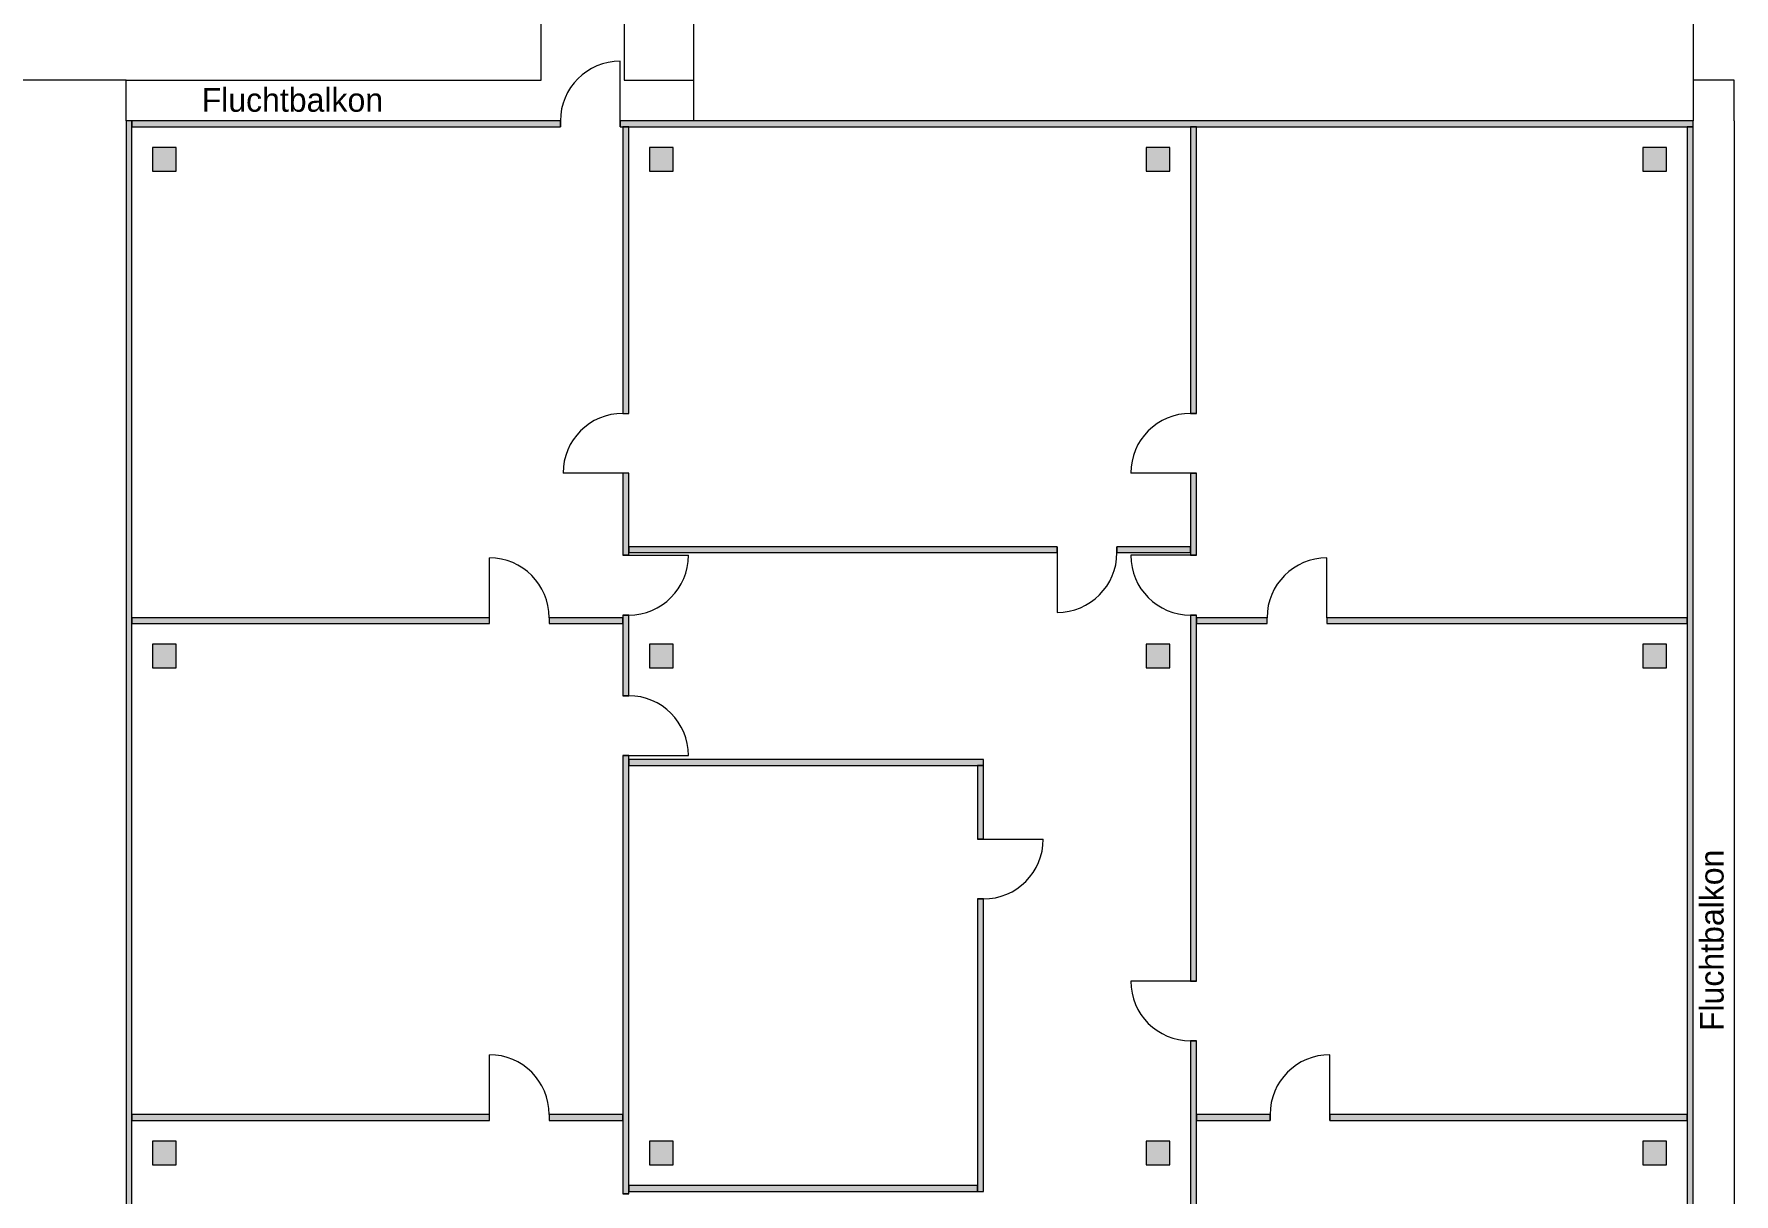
# Model space of a CAD drawing. Header units: inches. Extents: x 33931 to 204452, y 8264 to 159539.
# Drawn here: x 134395 to 163141, y 83819 to 103434 of the extents above; entities that cross this region are included whole.
import ezdxf

# ---------------------------------------------------------------- set-up
doc = ezdxf.new("R2010")
doc.units = ezdxf.units.IN
doc.header["$LTSCALE"] = 200
doc.header["$MEASUREMENT"] = 0
for name, pattern in [('AUSGEZOGEN', [0]), ('Standardmuster', [0]), ('Volllinie', [0])]:
    doc.linetypes.add(name, pattern=pattern)
doc.layers.add('Grundebene', color=7, linetype='Continuous')
doc.styles.add('ARIAL', font='arial.ttf', dxfattribs={"height": 0.2})

# ---------------------------------------------------------------- blocks, each defined once
blk = doc.blocks.new('COMPLEXOBJECT_5-3427')
at = {"layer": 'Grundebene', "color": 18, "linetype": 'AUSGEZOGEN', "lineweight": 13, "true_color": 0x000000}
for points in [[(136050.957615, 101863.75), (143295.957615, 101863.75), (143295.957615, 101963.75), (136050.957615, 101963.75), (136050.957615, 101863.75)], [(162450.957615, 101963.75), (144305.957615, 101963.75), (144305.957615, 101863.75), (162450.957615, 101863.75), (162450.957615, 101963.75)]]:
    blk.add_lwpolyline(points, dxfattribs=at)
blk = doc.blocks.new('COMPLEXOBJECT_6-342E')
at = {"layer": 'Grundebene', "color": 18, "linetype": 'AUSGEZOGEN', "lineweight": 13, "true_color": 0x000000}
for points in [[(144350.957615, 97018.75), (144450.957615, 97018.75), (144450.957615, 101863.75), (144350.957615, 101863.75), (144350.957615, 97018.75)], [(144350.957615, 96008.75), (144350.957615, 94618.75), (144450.957615, 94618.75), (144450.957615, 96008.75), (144350.957615, 96008.75)], [(144350.957615, 93608.75), (144350.957615, 92243.75), (144450.957615, 92243.75), (144450.957615, 93608.75), (144350.957615, 93608.75)], [(144350.957615, 83818.75), (144450.957615, 83818.75), (144450.957615, 91233.75), (144350.957615, 91233.75), (144350.957615, 83818.75)], [(144350.957615, 82808.75), (144350.957615, 67063.75), (144450.957615, 67063.75), (144450.957615, 82808.75), (144350.957615, 82808.75)]]:
    blk.add_lwpolyline(points, dxfattribs=at)
blk = doc.blocks.new('COMPLEXOBJECT_21-3499')
at = {"layer": 'Grundebene', "color": 18, "linetype": 'AUSGEZOGEN', "lineweight": 13, "true_color": 0x000000}
for points in [[(153950.957615, 101863.75), (153950.957615, 97018.75), (154050.957615, 97018.75), (154050.957615, 101863.75), (153950.957615, 101863.75)], [(153950.957615, 96008.75), (153950.957615, 94618.75), (154050.957615, 94618.75), (154050.957615, 96008.75), (153950.957615, 96008.75)], [(153950.957615, 93608.75), (153950.957615, 87418.75), (154050.957615, 87418.75), (154050.957615, 93608.75), (153950.957615, 93608.75)], [(153950.957615, 86408.75), (153950.957615, 79018.75), (154050.957615, 79018.75), (154050.957615, 86408.75), (153950.957615, 86408.75)], [(154050.957615, 75418.75), (154050.957615, 78008.75), (153950.957615, 78008.75), (153950.957615, 75418.75), (154050.957615, 75418.75)], [(153950.957615, 74408.75), (153950.957615, 72993.75), (154050.957615, 72993.75), (154050.957615, 74408.75), (153950.957615, 74408.75)], [(153950.957615, 71983.75), (153950.957615, 70618.75), (154050.957615, 70618.75), (154050.957615, 71983.75), (153950.957615, 71983.75)], [(154050.957615, 67134.46068), (154050.957615, 69608.75), (153950.957615, 69608.75), (153950.957615, 67093.03932), (154050.957615, 67134.46068)]]:
    blk.add_lwpolyline(points, dxfattribs=at)
blk = doc.blocks.new('COMPLEXOBJECT_23-34A8')
at = {"layer": 'Grundebene', "color": 18, "linetype": 'AUSGEZOGEN', "lineweight": 13, "true_color": 0x000000}
for points in [[(144450.957615, 94663.75), (151695.957615, 94663.75), (151695.957615, 94763.75), (144450.957615, 94763.75), (144450.957615, 94663.75)], [(153950.957615, 94763.75), (152705.957615, 94763.75), (152705.957615, 94663.75), (153950.957615, 94663.75), (153950.957615, 94763.75)]]:
    blk.add_lwpolyline(points, dxfattribs=at)
blk = doc.blocks.new('COMPLEXOBJECT_27-34BD')
at = {"layer": 'Grundebene', "color": 18, "linetype": 'AUSGEZOGEN', "lineweight": 13, "true_color": 0x000000}
for points in [[(154050.957615, 93463.75), (155245.957615, 93463.75), (155245.957615, 93563.75), (154050.957615, 93563.75), (154050.957615, 93463.75)], [(156255.957615, 93463.75), (162350.957615, 93463.75), (162350.957615, 93563.75), (156255.957615, 93563.75), (156255.957615, 93463.75)]]:
    blk.add_lwpolyline(points, dxfattribs=at)
blk = doc.blocks.new('COMPLEXOBJECT_28-34C1')
at = {"layer": 'Grundebene', "color": 18, "linetype": 'AUSGEZOGEN', "lineweight": 13, "true_color": 0x000000}
for points in [[(142095.957615, 93563.75013), (136050.957615, 93563.75), (136050.957615, 93463.74965), (142095.957615, 93463.74978), (142095.957615, 93563.75013)], [(144350.957615, 93563.75018), (143105.957615, 93563.75015), (143105.957615, 93463.7498), (144350.957615, 93463.74983), (144350.957615, 93563.75018)]]:
    blk.add_lwpolyline(points, dxfattribs=at)
blk = doc.blocks.new('COMPLEXOBJECT_29-34C5')
at = {"layer": 'Grundebene', "color": 18, "linetype": 'AUSGEZOGEN', "lineweight": 13, "true_color": 0x000000}
for points in [[(142095.957615, 85163.75018), (136050.957615, 85163.75018), (136050.957615, 85063.74983), (142095.957615, 85063.74983), (142095.957615, 85163.75018)], [(144350.957615, 85163.75018), (143105.957615, 85163.75018), (143105.957615, 85063.74983), (144350.957615, 85063.74983), (144350.957615, 85163.75018)]]:
    blk.add_lwpolyline(points, dxfattribs=at)
blk = doc.blocks.new('COMPLEXOBJECT_31-34CD')
at = {"layer": 'Grundebene', "color": 18, "linetype": 'AUSGEZOGEN', "lineweight": 13, "true_color": 0x000000}
for points in [[(154050.957615, 85063.75), (155295.957615, 85063.75), (155295.957615, 85163.75), (154050.957615, 85163.75), (154050.957615, 85063.75)], [(156305.957615, 85063.75), (162350.957615, 85063.75), (162350.957615, 85163.75), (156305.957615, 85163.75), (156305.957615, 85063.75)]]:
    blk.add_lwpolyline(points, dxfattribs=at)
blk = doc.blocks.new('COMPLEXOBJECT_41-34FE')
at = {"layer": 'Grundebene', "color": 18, "linetype": 'AUSGEZOGEN', "lineweight": 13, "true_color": 0x000000}
for points in [[(150351.024055, 91063.66781), (150351.006585, 89818.75046), (150451.018335, 89818.75), (150451.024075, 91063.66781), (150351.024055, 91063.66781)], [(150350.992405, 88808.75046), (150350.924415, 83963.66781), (150350.990875, 83863.66781), (150450.990895, 83863.66781), (150451.013685, 88808.75), (150350.992405, 88808.75046)]]:
    blk.add_lwpolyline(points, dxfattribs=at)
blk = doc.blocks.new('door-520D')
at = {"layer": 'Grundebene', "color": 18, "linetype": 'Standardmuster', "lineweight": 13, "true_color": 0x000000}
blk.add_line((153950.957615, 87418.75), (152940.957615, 87418.75), dxfattribs=at)
blk.add_arc((153950.957615, 87418.75), 1010, 180, 270, dxfattribs=at)
blk = doc.blocks.new('door-5215')
at = {"layer": 'Grundebene', "color": 18, "linetype": 'Standardmuster', "lineweight": 13, "true_color": 0x000000}
blk.add_line((153950.957615, 94618.75), (152940.957615, 94618.75), dxfattribs=at)
blk.add_arc((153950.957615, 94618.75), 1010, 180, 270, dxfattribs=at)
blk = doc.blocks.new('door-5225')
at = {"layer": 'Grundebene', "color": 18, "linetype": 'Standardmuster', "lineweight": 13, "true_color": 0x000000}
blk.add_line((156305.957615, 85163.75), (156305.957615, 86173.75), dxfattribs=at)
blk.add_arc((156305.957615, 85163.75), 1010, 90, 180, dxfattribs=at)
blk = doc.blocks.new('door-522D')
at = {"layer": 'Grundebene', "color": 18, "linetype": 'Standardmuster', "lineweight": 13, "true_color": 0x000000}
blk.add_line((156255.957615, 93563.75), (156255.957615, 94573.75), dxfattribs=at)
blk.add_arc((156255.957615, 93563.75), 1010, 90, 180, dxfattribs=at)
blk = doc.blocks.new('door-523F')
at = {"layer": 'Grundebene', "color": 18, "linetype": 'Standardmuster', "lineweight": 13, "true_color": 0x000000}
blk.add_line((153950.957615, 96008.75), (152940.957615, 96008.75), dxfattribs=at)
blk.add_arc((153950.957615, 96008.75), 1010, 90, 180, dxfattribs=at)
blk = doc.blocks.new('door-5247')
at = {"layer": 'Grundebene', "color": 18, "linetype": 'Standardmuster', "lineweight": 13, "true_color": 0x000000}
blk.add_line((144350.957615, 96008.75), (143340.957615, 96008.75), dxfattribs=at)
blk.add_arc((144350.957615, 96008.75), 1010, 90, 180, dxfattribs=at)
blk = doc.blocks.new('door-524F')
at = {"layer": 'Grundebene', "color": 18, "linetype": 'Standardmuster', "lineweight": 13, "true_color": 0x000000}
blk.add_line((151695.957615, 94663.75), (151695.957615, 93653.75), dxfattribs=at)
blk.add_arc((151695.957615, 94663.75), 1010, 270, 0, dxfattribs=at)
blk = doc.blocks.new('door-5257')
at = {"layer": 'Grundebene', "color": 18, "linetype": 'Standardmuster', "lineweight": 13, "true_color": 0x000000}
blk.add_line((144450.957615, 91233.75), (145460.957615, 91233.75), dxfattribs=at)
blk.add_arc((144450.957615, 91233.75), 1010, 0, 90, dxfattribs=at)
blk = doc.blocks.new('door-525F')
at = {"layer": 'Grundebene', "color": 18, "linetype": 'Standardmuster', "lineweight": 13, "true_color": 0x000000}
blk.add_line((144450.957615, 94618.75), (145460.957615, 94618.75), dxfattribs=at)
blk.add_arc((144450.957615, 94618.75), 1010, 270, 0, dxfattribs=at)
blk = doc.blocks.new('door-5267')
at = {"layer": 'Grundebene', "color": 18, "linetype": 'Standardmuster', "lineweight": 13, "true_color": 0x000000}
blk.add_line((150451.013685, 89818.75), (151461.013685, 89818.75), dxfattribs=at)
blk.add_arc((150451.013685, 89818.75), 1010, 270, 0, dxfattribs=at)
blk = doc.blocks.new('door-5289')
at = {"layer": 'Grundebene', "color": 18, "linetype": 'Standardmuster', "lineweight": 13, "true_color": 0x000000}
blk.add_line((142095.957615, 85163.75018), (142095.957615, 86173.75018), dxfattribs=at)
blk.add_arc((142095.957615, 85163.75018), 1010, 0, 90, dxfattribs=at)
blk = doc.blocks.new('door-5291')
at = {"layer": 'Grundebene', "color": 18, "linetype": 'Standardmuster', "lineweight": 13, "true_color": 0x000000}
blk.add_line((142095.957615, 93563.75013), (142095.957615, 94573.75013), dxfattribs=at)
blk.add_arc((142095.957615, 93563.75013), 1010, 0, 90, dxfattribs=at)
blk = doc.blocks.new('door-5299')
at = {"layer": 'Grundebene', "color": 18, "linetype": 'Standardmuster', "lineweight": 13, "true_color": 0x000000}
blk.add_line((144305.957615, 101963.75), (144305.957615, 102973.75), dxfattribs=at)
blk.add_arc((144305.957615, 101963.75), 1010, 90, 180, dxfattribs=at)

msp = doc.modelspace()

# ---------------------------------------------------------------- hatches: boundary and pattern name
at = {"layer": 'Grundebene', "true_color": 0x000000, "transparency": 33554687}
for points in [[(135950.957615, 68263.75), (135950.957615, 101963.75), (136050.957615, 101963.75), (136050.957615, 68263.75)], [(143295.957615, 101863.75), (136050.957615, 101863.75), (136050.957615, 101963.75), (143295.957615, 101963.75)], [(144305.957615, 101963.75), (162450.957615, 101963.75), (162450.957615, 101863.75), (144305.957615, 101863.75)], [(144450.957615, 97018.75), (144350.957615, 97018.75), (144350.957615, 101863.75), (144450.957615, 101863.75)], [(153950.957615, 97018.75), (153950.957615, 101863.75), (154050.957615, 101863.75), (154050.957615, 97018.75)], [(162450.957615, 101863.75), (162450.957615, 73134.46068), (162350.957615, 73093.03932), (162350.957615, 101863.75)], [(136800.957615, 101113.75), (136400.957615, 101113.75), (136400.957615, 101513.75), (136800.957615, 101513.75)], [(145200.957615, 101113.75), (144800.957615, 101113.75), (144800.957615, 101513.75), (145200.957615, 101513.75)], [(153600.957615, 101113.75), (153200.957615, 101113.75), (153200.957615, 101513.75), (153600.957615, 101513.75)], [(162000.957615, 101113.75), (161600.957615, 101113.75), (161600.957615, 101513.75), (162000.957615, 101513.75)], [(144350.957615, 94618.75), (144350.957615, 96008.75), (144450.957615, 96008.75), (144450.957615, 94618.75)], [(153950.957615, 94618.75), (153950.957615, 96008.75), (154050.957615, 96008.75), (154050.957615, 94618.75)], [(151695.957615, 94663.75), (144450.957615, 94663.75), (144450.957615, 94763.75), (151695.957615, 94763.75)], [(152705.957615, 94763.75), (153950.957615, 94763.75), (153950.957615, 94663.75), (152705.957615, 94663.75)], [(136050.957615, 93563.75), (142095.957615, 93563.75013), (142095.957615, 93463.74978), (136050.957615, 93463.74965)], [(143105.957615, 93563.75015), (144350.957615, 93563.75018), (144350.957615, 93463.74983), (143105.957615, 93463.7498)], [(144350.957615, 92243.75), (144350.957615, 93608.75), (144450.957615, 93608.75), (144450.957615, 92243.75)], [(153950.957615, 87418.75), (153950.957615, 93608.75), (154050.957615, 93608.75), (154050.957615, 87418.75)], [(155245.957615, 93463.75), (154050.957615, 93463.75), (154050.957615, 93563.75), (155245.957615, 93563.75)], [(162350.957615, 93463.75), (156255.957615, 93463.75), (156255.957615, 93563.75), (162350.957615, 93563.75)], [(136800.957615, 92713.75), (136400.957615, 92713.75), (136400.957615, 93113.75), (136800.957615, 93113.75)], [(145200.957615, 92713.75), (144800.957615, 92713.75), (144800.957615, 93113.75), (145200.957615, 93113.75)], [(153600.957615, 92713.75), (153200.957615, 92713.75), (153200.957615, 93113.75), (153600.957615, 93113.75)], [(162000.957615, 92713.75), (161600.957615, 92713.75), (161600.957615, 93113.75), (162000.957615, 93113.75)], [(144450.957615, 83818.75), (144350.957615, 83818.75), (144350.957615, 91233.75), (144450.957615, 91233.75)], [(150351.024055, 91063.66781), (144450.957615, 91063.75), (144450.957615, 91163.75), (150450.957615, 91163.66781), (150451.024075, 91063.66781)], [(150351.006585, 89818.75046), (150351.024055, 91063.66781), (150451.024075, 91063.66781), (150451.018335, 89818.75)], [(150350.924415, 83963.66781), (150350.992405, 88808.75046), (150451.013685, 88808.75), (150450.990895, 83863.66781), (150350.990875, 83863.66781)], [(153950.957615, 79018.75), (153950.957615, 86408.75), (154050.957615, 86408.75), (154050.957615, 79018.75)], [(136050.957615, 85163.75018), (142095.957615, 85163.75018), (142095.957615, 85063.74983), (136050.957615, 85063.74983)], [(143105.957615, 85163.75018), (144350.957615, 85163.75018), (144350.957615, 85063.74983), (143105.957615, 85063.74983)], [(155295.957615, 85063.75), (154050.957615, 85063.75), (154050.957615, 85163.75), (155295.957615, 85163.75)], [(162350.957615, 85063.75), (156305.957615, 85063.75), (156305.957615, 85163.75), (162350.957615, 85163.75)], [(136800.957615, 84313.75), (136400.957615, 84313.75), (136400.957615, 84713.75), (136800.957615, 84713.75)], [(145200.957615, 84313.75), (144800.957615, 84313.75), (144800.957615, 84713.75), (145200.957615, 84713.75)], [(153600.957615, 84313.75), (153200.957615, 84313.75), (153200.957615, 84713.75), (153600.957615, 84713.75)], [(162000.957615, 84313.75), (161600.957615, 84313.75), (161600.957615, 84713.75), (162000.957615, 84713.75)], [(144450.957615, 83963.75), (150350.924415, 83963.66781), (150350.990875, 83863.66781), (144450.957615, 83863.75)]]:
    msp.add_hatch(color=18, dxfattribs=at).paths.add_polyline_path(points, flags=0)

# ---------------------------------------------------------------- linework, layer by layer
at = {"layer": 'Grundebene', "color": 18, "linetype": 'AUSGEZOGEN', "lineweight": 13, "true_color": 0x000000}
for p, q in [((145550.957615, 101963.75), (145550.957615, 112663.75)), ((142970.957615, 102653.75), (142970.957615, 104133.75)), ((135950.957615, 101963.75), (135950.957615, 102653.75)), ((135950.957615, 102653.75), (142970.957615, 102653.75)), ((144373.75, 102653.75), (145550.957615, 102653.75)), ((163140.957615, 101963.75), (163140.957615, 102653.75)), ((135950.957615, 101963.75), (135950.957615, 68263.75)), ((136050.957615, 101963.75), (135950.957615, 101963.75)), ((136050.957615, 68263.75), (136050.957615, 101963.75)), ((143295.957615, 101963.75), (136050.957615, 101963.75)), ((136050.957615, 101963.75), (136050.957615, 101863.75)), ((136050.957615, 101863.75), (143295.957615, 101863.75)), ((143295.957615, 101963.75), (143295.957615, 101863.75)), ((144305.957615, 101863.75), (144305.957615, 101963.75)), ((162450.957615, 101963.75), (144305.957615, 101963.75)), ((144305.957615, 101863.75), (144350.957615, 101863.75)), ((144350.957615, 101863.75), (144350.957615, 97018.75)), ((144450.957615, 97018.75), (144450.957615, 101863.75)), ((144450.957615, 101863.75), (153950.957615, 101863.75)), ((153950.957615, 101863.75), (153950.957615, 97018.75)), ((154050.957615, 97018.75), (154050.957615, 101863.75)), ((154050.957615, 101863.75), (162450.957615, 101863.75)), ((162450.957615, 101863.75), (162350.957615, 101863.75)), ((162350.957615, 101863.75), (162350.957615, 76663.75)), ((162450.957615, 101863.75), (162450.957615, 101963.75)), ((162450.957615, 76663.75), (162450.957615, 101863.75)), ((163140.957615, 101963.75), (163140.957615, 73420.26804)), ((136400.957615, 101513.75), (136400.957615, 101113.75)), ((136800.957615, 101513.75), (136400.957615, 101513.75)), ((136800.957615, 101113.75), (136800.957615, 101513.75)), ((145200.957615, 101513.75), (144800.957615, 101513.75)), ((144800.957615, 101513.75), (144800.957615, 101113.75)), ((145200.957615, 101113.75), (145200.957615, 101513.75)), ((153200.957615, 101513.75), (153200.957615, 101113.75)), ((153600.957615, 101513.75), (153200.957615, 101513.75)), ((153600.957615, 101113.75), (153600.957615, 101513.75)), ((162000.957615, 101513.75), (161600.957615, 101513.75)), ((161600.957615, 101513.75), (161600.957615, 101113.75)), ((162000.957615, 101113.75), (162000.957615, 101513.75)), ((136400.957615, 101113.75), (136800.957615, 101113.75)), ((144800.957615, 101113.75), (145200.957615, 101113.75)), ((153200.957615, 101113.75), (153600.957615, 101113.75)), ((161600.957615, 101113.75), (162000.957615, 101113.75)), ((154050.957615, 97018.75), (153950.957615, 97018.75)), ((144350.957615, 96008.75), (144350.957615, 94618.75)), ((144450.957615, 94763.75), (144450.957615, 96008.75)), ((153950.957615, 96008.75), (154050.957615, 96008.75)), ((153950.957615, 96008.75), (153950.957615, 94763.75)), ((154050.957615, 94618.75), (154050.957615, 96008.75)), ((144450.957615, 94618.75), (144350.957615, 94618.75)), ((151695.957615, 94763.75), (144450.957615, 94763.75)), ((144450.957615, 94663.75), (151695.957615, 94663.75)), ((144450.957615, 94618.75), (144450.957615, 94663.75)), ((151695.957615, 94763.75), (151695.957615, 94663.75)), ((152705.957615, 94663.75), (152705.957615, 94763.75)), ((153950.957615, 94763.75), (152705.957615, 94763.75)), ((152705.957615, 94663.75), (153950.957615, 94663.75)), ((153950.957615, 94663.75), (153950.957615, 94618.75)), ((154050.957615, 94618.75), (153950.957615, 94618.75)), ((142095.957615, 93563.75013), (136050.957615, 93563.75)), ((136050.957615, 93563.75), (136050.957615, 93463.74965)), ((136050.957615, 93463.74965), (142095.957615, 93463.74978)), ((144350.957615, 93563.75018), (143105.957615, 93563.75015)), ((143105.957615, 93463.7498), (144350.957615, 93463.74983)), ((144350.957615, 93608.75), (144450.957615, 93608.75)), ((144350.957615, 93608.75), (144350.957615, 93563.75018)), ((144350.957615, 93463.74983), (144350.957615, 92243.75)), ((144450.957615, 92243.75), (144450.957615, 93608.75)), ((153950.957615, 93608.75), (153950.957615, 87418.75)), ((153950.957615, 93608.75), (154050.957615, 93608.75)), ((154050.957615, 93563.75), (154050.957615, 93608.75)), ((155245.957615, 93563.75), (154050.957615, 93563.75)), ((154050.957615, 87418.75), (154050.957615, 93463.75)), ((154050.957615, 93463.75), (155245.957615, 93463.75)), ((162350.957615, 93563.75), (156255.957615, 93563.75)), ((156255.957615, 93463.75), (162350.957615, 93463.75)), ((162350.957615, 93463.75), (162350.957615, 93563.75)), ((136400.957615, 93113.75), (136400.957615, 92713.75)), ((136800.957615, 93113.75), (136400.957615, 93113.75)), ((136800.957615, 92713.75), (136800.957615, 93113.75)), ((145200.957615, 93113.75), (144800.957615, 93113.75)), ((144800.957615, 93113.75), (144800.957615, 92713.75)), ((145200.957615, 92713.75), (145200.957615, 93113.75)), ((153600.957615, 93113.75), (153200.957615, 93113.75)), ((153200.957615, 93113.75), (153200.957615, 92713.75)), ((153600.957615, 92713.75), (153600.957615, 93113.75)), ((161600.957615, 93113.75), (161600.957615, 92713.75)), ((162000.957615, 93113.75), (161600.957615, 93113.75)), ((162000.957615, 92713.75), (162000.957615, 93113.75)), ((136400.957615, 92713.75), (136800.957615, 92713.75)), ((144800.957615, 92713.75), (145200.957615, 92713.75)), ((153200.957615, 92713.75), (153600.957615, 92713.75)), ((161600.957615, 92713.75), (162000.957615, 92713.75)), ((144450.957615, 92243.75), (144350.957615, 92243.75)), ((144350.957615, 91233.75), (144350.957615, 85163.75018)), ((144350.957615, 91233.75), (144450.957615, 91233.75)), ((144450.957615, 91163.75), (144450.957615, 91233.75)), ((150450.957615, 91163.66781), (144450.957615, 91163.75)), ((150451.024075, 91063.66781), (150450.957615, 91163.66781)), ((144450.957615, 91063.75), (150351.024055, 91063.66781)), ((144450.957615, 83963.75), (144450.957615, 91063.75)), ((150351.024055, 91063.66781), (150351.006585, 89818.75046)), ((150451.018335, 89818.75), (150451.024075, 91063.66781)), ((150451.018335, 89818.75), (150351.006585, 89818.75046)), ((150350.992405, 88808.75046), (150350.924415, 83963.66781)), ((150350.992405, 88808.75046), (150451.013685, 88808.75)), ((150450.990895, 83863.66781), (150451.013685, 88808.75)), ((154050.957615, 87418.75), (153950.957615, 87418.75)), ((153950.957615, 86408.75), (153950.957615, 79018.75)), ((153950.957615, 86408.75), (154050.957615, 86408.75)), ((154050.957615, 85163.75), (154050.957615, 86408.75)), ((136050.957615, 85163.75018), (136050.957615, 85063.74983)), ((142095.957615, 85163.75018), (136050.957615, 85163.75018)), ((144350.957615, 85163.75018), (143105.957615, 85163.75018)), ((155295.957615, 85163.75), (154050.957615, 85163.75)), ((155295.957615, 85163.75), (155295.957615, 85063.75)), ((156305.957615, 85063.75), (156305.957615, 85163.75)), ((162350.957615, 85163.75), (156305.957615, 85163.75)), ((162350.957615, 85063.75), (162350.957615, 85163.75)), ((136050.957615, 85063.74983), (142095.957615, 85063.74983)), ((143105.957615, 85063.74983), (144350.957615, 85063.74983)), ((144350.957615, 85063.74983), (144350.957615, 83818.75)), ((154050.957615, 85063.75), (155295.957615, 85063.75)), ((154050.957615, 79018.75), (154050.957615, 85063.75)), ((156305.957615, 85063.75), (162350.957615, 85063.75)), ((136800.957615, 84713.75), (136400.957615, 84713.75)), ((136400.957615, 84713.75), (136400.957615, 84313.75)), ((136800.957615, 84313.75), (136800.957615, 84713.75)), ((145200.957615, 84713.75), (144800.957615, 84713.75)), ((144800.957615, 84713.75), (144800.957615, 84313.75)), ((145200.957615, 84313.75), (145200.957615, 84713.75)), ((153200.957615, 84713.75), (153200.957615, 84313.75)), ((153600.957615, 84713.75), (153200.957615, 84713.75)), ((153600.957615, 84313.75), (153600.957615, 84713.75)), ((162000.957615, 84713.75), (161600.957615, 84713.75)), ((161600.957615, 84713.75), (161600.957615, 84313.75)), ((162000.957615, 84313.75), (162000.957615, 84713.75)), ((136400.957615, 84313.75), (136800.957615, 84313.75)), ((144800.957615, 84313.75), (145200.957615, 84313.75)), ((153200.957615, 84313.75), (153600.957615, 84313.75)), ((161600.957615, 84313.75), (162000.957615, 84313.75)), ((150350.924415, 83963.66781), (144450.957615, 83963.75)), ((144450.957615, 83818.75), (144350.957615, 83818.75)), ((144450.957615, 83863.75), (150350.990875, 83863.66781)), ((144450.957615, 83818.75), (144450.957615, 83863.75)), ((150350.990875, 83863.66781), (150450.990895, 83863.66781))]:
    msp.add_line(p, q, dxfattribs=at)
at = {"layer": 'Grundebene', "color": 18, "linetype": 'Volllinie', "lineweight": 9, "true_color": 0x000000}
for p, q in [((162450.957615, 108819.122237), (162450.957615, 101963.75)), ((135950.957615, 102653.75), (110850.957615, 102653.75)), ((163140.957615, 102653.75), (162450.957615, 102653.75))]:
    msp.add_line(p, q, dxfattribs=at)
at = {"layer": 'Grundebene', "color": 18, "linetype": 'AUSGEZOGEN', "lineweight": 13, "true_color": 0x000000}
for points in [[(145550.957615, 103893.75), (144373.75, 103893.75), (144373.75, 102653.75)], [(135950.957615, 101963.75), (135950.957615, 68263.75), (136050.957615, 68263.75), (136050.957615, 101963.75), (135950.957615, 101963.75)], [(136050.957615, 101863.75), (143295.957615, 101863.75), (143295.957615, 101963.75), (136050.957615, 101963.75), (136050.957615, 101863.75)], [(162450.957615, 101963.75), (144305.957615, 101963.75), (144305.957615, 101863.75), (162450.957615, 101863.75), (162450.957615, 101963.75)], [(144350.957615, 97018.75), (144450.957615, 97018.75), (144450.957615, 101863.75), (144350.957615, 101863.75), (144350.957615, 97018.75)], [(153950.957615, 101863.75), (153950.957615, 97018.75), (154050.957615, 97018.75), (154050.957615, 101863.75), (153950.957615, 101863.75)], [(162450.957615, 73134.46068), (162450.957615, 101863.75), (162350.957615, 101863.75), (162350.957615, 73093.03932), (162450.957615, 73134.46068)], [(136400.957615, 101113.75), (136800.957615, 101113.75), (136800.957615, 101513.75), (136400.957615, 101513.75), (136400.957615, 101113.75)], [(144800.957615, 101113.75), (145200.957615, 101113.75), (145200.957615, 101513.75), (144800.957615, 101513.75), (144800.957615, 101113.75)], [(153200.957615, 101113.75), (153600.957615, 101113.75), (153600.957615, 101513.75), (153200.957615, 101513.75), (153200.957615, 101113.75)], [(161600.957615, 101113.75), (162000.957615, 101113.75), (162000.957615, 101513.75), (161600.957615, 101513.75), (161600.957615, 101113.75)], [(144350.957615, 96008.75), (144350.957615, 94618.75), (144450.957615, 94618.75), (144450.957615, 96008.75), (144350.957615, 96008.75)], [(153950.957615, 96008.75), (153950.957615, 94618.75), (154050.957615, 94618.75), (154050.957615, 96008.75), (153950.957615, 96008.75)], [(144450.957615, 94663.75), (151695.957615, 94663.75), (151695.957615, 94763.75), (144450.957615, 94763.75), (144450.957615, 94663.75)], [(153950.957615, 94763.75), (152705.957615, 94763.75), (152705.957615, 94663.75), (153950.957615, 94663.75), (153950.957615, 94763.75)], [(142095.957615, 93563.75013), (136050.957615, 93563.75), (136050.957615, 93463.74965), (142095.957615, 93463.74978), (142095.957615, 93563.75013)], [(144350.957615, 93563.75018), (143105.957615, 93563.75015), (143105.957615, 93463.7498), (144350.957615, 93463.74983), (144350.957615, 93563.75018)], [(144350.957615, 93608.75), (144350.957615, 92243.75), (144450.957615, 92243.75), (144450.957615, 93608.75), (144350.957615, 93608.75)], [(153950.957615, 93608.75), (153950.957615, 87418.75), (154050.957615, 87418.75), (154050.957615, 93608.75), (153950.957615, 93608.75)], [(154050.957615, 93463.75), (155245.957615, 93463.75), (155245.957615, 93563.75), (154050.957615, 93563.75), (154050.957615, 93463.75)], [(156255.957615, 93463.75), (162350.957615, 93463.75), (162350.957615, 93563.75), (156255.957615, 93563.75), (156255.957615, 93463.75)], [(136400.957615, 92713.75), (136800.957615, 92713.75), (136800.957615, 93113.75), (136400.957615, 93113.75), (136400.957615, 92713.75)], [(144800.957615, 92713.75), (145200.957615, 92713.75), (145200.957615, 93113.75), (144800.957615, 93113.75), (144800.957615, 92713.75)], [(153200.957615, 92713.75), (153600.957615, 92713.75), (153600.957615, 93113.75), (153200.957615, 93113.75), (153200.957615, 92713.75)], [(161600.957615, 92713.75), (162000.957615, 92713.75), (162000.957615, 93113.75), (161600.957615, 93113.75), (161600.957615, 92713.75)], [(144350.957615, 83818.75), (144450.957615, 83818.75), (144450.957615, 91233.75), (144350.957615, 91233.75), (144350.957615, 83818.75)], [(144450.957615, 91063.75), (150351.024055, 91063.66781), (150451.024075, 91063.66781), (150450.957615, 91163.66781), (144450.957615, 91163.75), (144450.957615, 91063.75)], [(150351.024055, 91063.66781), (150351.006585, 89818.75046), (150451.018335, 89818.75), (150451.024075, 91063.66781), (150351.024055, 91063.66781)], [(150350.992405, 88808.75046), (150350.924415, 83963.66781), (150350.990875, 83863.66781), (150450.990895, 83863.66781), (150451.013685, 88808.75), (150350.992405, 88808.75046)], [(153950.957615, 86408.75), (153950.957615, 79018.75), (154050.957615, 79018.75), (154050.957615, 86408.75), (153950.957615, 86408.75)], [(142095.957615, 85163.75018), (136050.957615, 85163.75018), (136050.957615, 85063.74983), (142095.957615, 85063.74983), (142095.957615, 85163.75018)], [(144350.957615, 85163.75018), (143105.957615, 85163.75018), (143105.957615, 85063.74983), (144350.957615, 85063.74983), (144350.957615, 85163.75018)], [(154050.957615, 85063.75), (155295.957615, 85063.75), (155295.957615, 85163.75), (154050.957615, 85163.75), (154050.957615, 85063.75)], [(156305.957615, 85063.75), (162350.957615, 85063.75), (162350.957615, 85163.75), (156305.957615, 85163.75), (156305.957615, 85063.75)], [(136400.957615, 84313.75), (136800.957615, 84313.75), (136800.957615, 84713.75), (136400.957615, 84713.75), (136400.957615, 84313.75)], [(144800.957615, 84313.75), (145200.957615, 84313.75), (145200.957615, 84713.75), (144800.957615, 84713.75), (144800.957615, 84313.75)], [(153200.957615, 84313.75), (153600.957615, 84313.75), (153600.957615, 84713.75), (153200.957615, 84713.75), (153200.957615, 84313.75)], [(161600.957615, 84313.75), (162000.957615, 84313.75), (162000.957615, 84713.75), (161600.957615, 84713.75), (161600.957615, 84313.75)], [(150350.924415, 83963.66781), (144450.957615, 83963.75), (144450.957615, 83863.75), (150350.990875, 83863.66781), (150350.924415, 83963.66781)]]:
    msp.add_lwpolyline(points, dxfattribs=at)

# ---------------------------------------------------------------- block references
at = {"layer": 'Grundebene'}
for name in ['door-5299', 'COMPLEXOBJECT_5-3427', 'COMPLEXOBJECT_6-342E', 'COMPLEXOBJECT_21-3499', 'door-5247', 'door-523F', 'COMPLEXOBJECT_23-34A8', 'door-525F', 'door-524F', 'door-5215', 'door-5291', 'door-522D', 'COMPLEXOBJECT_28-34C1', 'COMPLEXOBJECT_27-34BD', 'door-5257', 'COMPLEXOBJECT_41-34FE', 'door-5267', 'door-520D', 'door-5289', 'door-5225', 'COMPLEXOBJECT_29-34C5', 'COMPLEXOBJECT_31-34CD']:
    msp.add_blockref(name, (0, 0), dxfattribs=at)

# ---------------------------------------------------------------- texts
at = {"layer": 'Grundebene', "color": 18, "lineweight": 18, "true_color": 0x000000, "style": 'ARIAL', "width": 0.968563}
msp.add_text('Fluchtbalkon', height=400, dxfattribs=at).set_placement((137229.518154, 102119.137259))
msp.add_text('Fluchtbalkon', height=400, rotation=90, dxfattribs=at).set_placement((162964.995164, 86573.669141))

doc.saveas('drawing.dxf')
